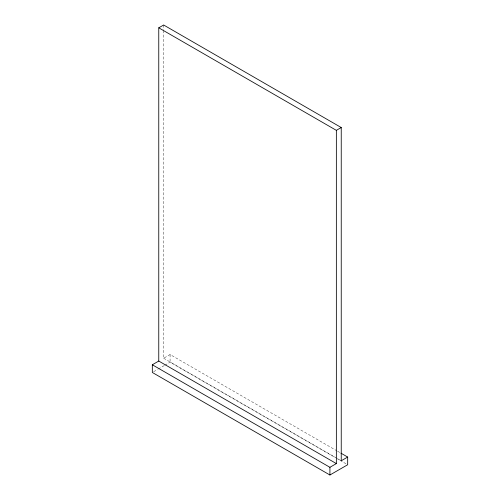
<?xml version="1.0" encoding="UTF-8"?>
<svg xmlns="http://www.w3.org/2000/svg" width="500" height="500" viewBox="0 0 500 500"><rect width="100%" height="100%" fill="white"/><g stroke="black" fill="none" stroke-linecap="round" stroke-linejoin="round"><path stroke-width="0.38" stroke-dasharray="2.5 1.88" d="M163.644 30.463L163.644 358.237L170.081 354.525L336.875 450.819M153.637 371.706L157.587 369.431M158.244 369.05L164.163 365.631M164.819 365.25L170.081 362.212L335.525 457.731M337.55 451.206L340.25 452.769M163.644 358.237L341.238 460.775M336.2 458.119L346.325 463.969M170.081 354.525L170.081 362.212M163.644 25L163.644 29.681"/><path stroke-width="0.75" d="M158.763 27.819L163.644 25L341.238 127.531L341.238 460.775L347.675 457.056L347.675 464.744L329.919 475L152.325 372.469L152.325 364.775L158.763 361.056L336.356 463.594L336.356 130.356L158.763 27.819L158.763 361.056M336.356 130.356L341.238 127.531M152.325 364.775L329.919 467.312L336.356 463.594M340.925 453.156L347.675 457.056M329.919 467.312L329.919 475"/></g></svg>
